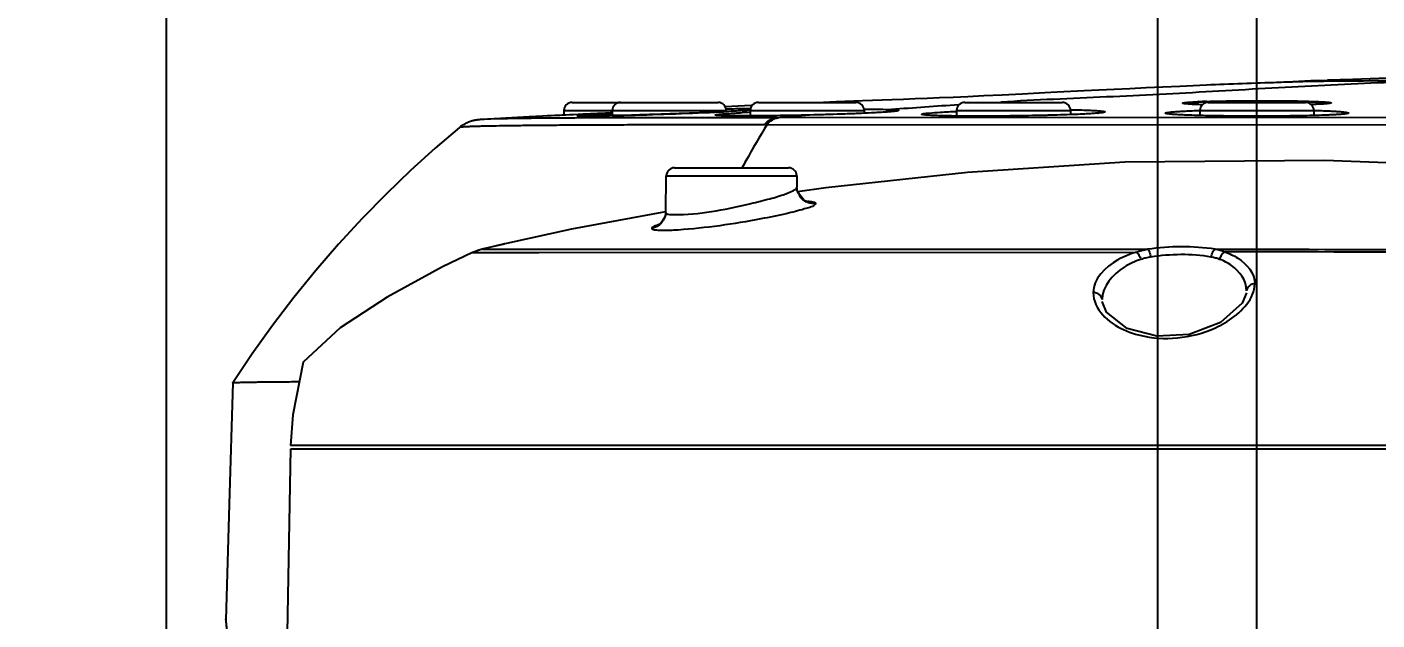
# Model space of a CAD drawing. Header units: millimetres. Extents: x 4086 to 8300, y 123 to 1549.
# Drawn here: x 6961.65 to 6982.08, y 503.89 to 512.85 of the extents above; entities that cross this region are included whole.
import ezdxf
from ezdxf import colors
from ezdxf.entities.mleader import LeaderData, LeaderLine
from ezdxf.math import Vec2, Vec3

# ---------------------------------------------------------------- set-up
doc = ezdxf.new("R2010")
doc.units = ezdxf.units.MM
for name, color, linetype in [('外形图', 7, 'Continuous'), ('多重引线', 7, 'Continuous'), ('尺寸标注', 7, 'Continuous')]:
    doc.layers.add(name, color=color, linetype=linetype)
doc.styles.add('思源黑', font='SourceHanSansCN-Normal.ttf')
doc.dimstyles.new('尺寸标注_1_4比例', dxfattribs={"dimtxt": 7, "dimasz": 6, "dimexe": 2, "dimexo": 1.5, "dimgap": 1, "dimtad": 1, "dimdec": 1, "dimlfac": 4, "dimdsep": 46, "dimtxsty": '思源黑', "dimcen": 0.09, "dimadec": 0, "dimazin": 0, "dimtp": 0.01, "dimtm": 0.01, "dimtfac": 1, "dimtdec": 1, "dimtofl": 0, "dimtmove": 0, "dimatfit": 3, "dimfxl": 1, "dimtolj": 1, "dimarcsym": 0})

# ---------------------------------------------------------------- blocks, each defined once
blk = doc.blocks.new('*D954')
at = {"layer": 'Defpoints', "color": 0}
for p in [(6978.764, 525.193), (6963.764, 477.976), (6978.764, 477.976)]:
    blk.add_point(p, dxfattribs=at)
at = {"layer": '尺寸标注', "color": 0, "lineweight": -2}
for p, q in [((6963.764, 479.476), (6963.764, 527.193)), ((6978.764, 479.476), (6978.764, 527.193)), ((6969.764, 525.193), (6972.764, 525.193))]:
    blk.add_line(p, q, dxfattribs=at)
at = {"layer": '尺寸标注', "color": 0}
for points in [[(6969.764, 526.193), (6969.764, 524.193), (6963.764, 525.193)], [(6972.764, 524.193), (6972.764, 526.193), (6978.764, 525.193)]]:
    blk.add_solid(points, dxfattribs=at)
at = {"layer": '尺寸标注', "color": 0, "insert": (6971.264, 529.817), "char_height": 7, "attachment_point": 5, "style": '思源黑'}
blk.add_mtext('\\A1;60', dxfattribs=at)
blk = doc.blocks.new('*D955')
at = {"layer": 'Defpoints', "color": 0}
for p in [(6980.264, 525.193), (6980.264, 500.226), (6978.764, 477.976)]:
    blk.add_point(p, dxfattribs=at)
at = {"layer": '尺寸标注', "color": 0, "lineweight": -2}
for p, q in [((6978.764, 479.476), (6978.764, 527.193)), ((6980.264, 501.726), (6980.264, 527.193)), ((6972.764, 525.193), (6966.764, 525.193)), ((6986.264, 525.193), (6998.548, 525.193))]:
    blk.add_line(p, q, dxfattribs=at)
at = {"layer": '尺寸标注', "color": 0}
for points in [[(6972.764, 524.193), (6972.764, 526.193), (6978.764, 525.193)], [(6986.264, 526.193), (6986.264, 524.193), (6980.264, 525.193)]]:
    blk.add_solid(points, dxfattribs=at)
at = {"layer": '尺寸标注', "color": 0, "insert": (6995.406, 529.817), "char_height": 7, "attachment_point": 5, "style": '思源黑'}
blk.add_mtext('\\A1;6', dxfattribs=at)

msp = doc.modelspace()

# ---------------------------------------------------------------- linework, layer by layer
at = {"layer": '外形图'}
for p, q in [((6979.4991, 511.9737), (6979.0989, 511.9558)), ((6980.6688, 512.0187), (6980.5605, 512.0132)), ((6980.8072, 512.0256), (6980.6688, 512.0187)), ((6981.0801, 512.0382), (6980.8072, 512.0256)), ((6980.9363, 512.0258), (6980.9357, 512.0258)), ((6980.9364, 512.0257), (6980.9357, 512.0257)), ((6981.2014, 512.0433), (6981.0801, 512.0382)), ((6981.2727, 512.0375), (6981.1451, 512.033)), ((6981.2014, 512.0433), (6981.3315, 512.0483)), ((6981.3762, 512.0413), (6981.2727, 512.0375)), ((6981.4561, 512.0445), (6981.3762, 512.0413)), ((6981.5184, 512.0471), (6981.4561, 512.0445)), ((6981.5678, 512.0494), (6981.5184, 512.0471)), ((6981.5929, 512.0507), (6981.5678, 512.0494)), ((6981.6095, 512.0517), (6981.5929, 512.0507)), ((6981.62, 512.0523), (6981.6095, 512.0517)), ((6981.6263, 512.0527), (6981.62, 512.0523)), ((6981.6314, 512.0531), (6981.6263, 512.0527)), ((6981.634, 512.0533), (6981.6314, 512.0531)), ((6981.6361, 512.0535), (6981.634, 512.0533)), ((6981.6376, 512.0536), (6981.6361, 512.0535)), ((6981.6386, 512.0537), (6981.6376, 512.0536)), ((6974.917, 511.7589), (6974.7421, 511.7523)), ((6975.0919, 511.7657), (6974.917, 511.7589)), ((6975.2717, 511.7728), (6975.0919, 511.7657)), ((6975.4611, 511.7807), (6975.2717, 511.7728)), ((6975.6648, 511.7896), (6975.4611, 511.7807)), ((6975.8875, 511.7996), (6975.6648, 511.7896)), ((6976.1334, 511.8111), (6975.8875, 511.7996)), ((6976.4069, 511.8244), (6976.1334, 511.8111)), ((6976.7114, 511.8395), (6976.4069, 511.8244)), ((6977.0524, 511.8566), (6976.7114, 511.8395)), ((6977.2395, 511.866), (6977.0524, 511.8566)), ((6969.7765, 511.5888), (6969.7765, 511.5206)), ((6969.7765, 511.5888), (6972.2342, 511.5888)), ((6969.9015, 511.7138), (6972.1092, 511.7138)), ((6970.5092, 511.5888), (6970.5092, 511.5134)), ((6971.6725, 511.5504), (6971.5192, 511.5447)), ((6971.828, 511.5566), (6971.6725, 511.5504)), ((6971.9591, 511.5621), (6971.828, 511.5566)), ((6971.8976, 511.5595), (6971.8965, 511.5594)), ((6972.0527, 511.5662), (6971.9591, 511.5621)), ((6972.1377, 511.5702), (6972.0527, 511.5662)), ((6972.2148, 511.5739), (6972.1377, 511.5702)), ((6972.3063, 511.5786), (6972.2148, 511.5739)), ((6972.2342, 511.5888), (6972.2342, 511.5749)), ((6972.3861, 511.5829), (6972.3063, 511.5786)), ((6972.4554, 511.5869), (6972.3861, 511.5829)), ((6972.5151, 511.5906), (6972.4554, 511.5869)), ((6972.566, 511.5941), (6972.5151, 511.5906)), ((6972.596, 511.5963), (6972.566, 511.5941)), ((6972.5956, 511.5888), (6972.5956, 511.5083)), ((6972.5956, 511.5888), (6974.3206, 511.5888)), ((6972.7206, 511.7138), (6974.1956, 511.7138)), ((6973.8957, 511.7212), (6973.7032, 511.7138)), ((6974.2939, 511.7359), (6973.8957, 511.7212)), ((6974.7421, 511.7523), (6974.2939, 511.7359)), ((6974.3206, 511.5888), (6974.3206, 511.549)), ((6974.4501, 511.5552), (6974.3206, 511.549)), ((6974.435, 511.5543), (6974.4313, 511.5541)), ((6974.5117, 511.5585), (6974.4501, 511.5552)), ((6974.5652, 511.5616), (6974.5117, 511.5585)), ((6974.6115, 511.5646), (6974.5652, 511.5616)), ((6974.6515, 511.5673), (6974.6115, 511.5646)), ((6974.6751, 511.5691), (6974.6515, 511.5673)), ((6974.6963, 511.5708), (6974.6751, 511.5691)), ((6974.7154, 511.5724), (6974.6963, 511.5708)), ((6974.7324, 511.574), (6974.7154, 511.5724)), ((6974.7475, 511.5755), (6974.7324, 511.574)), ((6974.7606, 511.5769), (6974.7475, 511.5755)), ((6975.7182, 511.5888), (6977.4432, 511.5888)), ((6975.7182, 511.5888), (6975.7182, 511.5074)), ((6975.8432, 511.7138), (6977.3182, 511.7138)), ((6977.4432, 511.5888), (6977.4432, 511.5284)), ((6977.8646, 511.5521), (6977.8489, 511.5506)), ((6979.2532, 511.6861), (6979.253, 511.6861)), ((6979.389, 511.7263), (6979.2537, 511.69)), ((6979.2537, 511.69), (6979.2537, 511.6861)), ((6979.389, 511.7263), (6980.114, 511.7263)), ((6979.4015, 511.5888), (6981.1265, 511.5888)), ((6979.4015, 511.5888), (6979.4015, 511.5147)), ((6979.5265, 511.7138), (6981.0015, 511.7138)), ((6980.114, 511.7138), (6980.114, 511.7263)), ((6980.414, 511.7263), (6981.139, 511.7263)), ((6980.414, 511.7263), (6980.414, 511.7138)), ((6981.1265, 511.5888), (6981.1265, 511.5151)), ((6981.1266, 511.5934), (6981.127, 511.5934)), ((6981.139, 511.7263), (6981.2736, 511.6902)), ((6981.2747, 511.6903), (6981.2739, 511.6902)), ((6968.5395, 511.455), (6968.5245, 511.4539)), ((6968.5555, 511.456), (6968.5395, 511.455)), ((6968.5718, 511.457), (6968.5555, 511.456)), ((6969.5517, 511.5095), (6969.2504, 511.4938)), ((6969.7129, 511.5175), (6969.5517, 511.5095)), ((6970.0274, 511.506), (6970.0205, 511.5061)), ((6970.0359, 511.5059), (6970.0274, 511.506)), ((6970.046, 511.5058), (6970.0359, 511.5059)), ((6970.0651, 511.5057), (6970.046, 511.5058)), ((6970.0898, 511.5057), (6970.0651, 511.5057)), ((6970.1318, 511.506), (6970.0898, 511.5057)), ((6970.1847, 511.5067), (6970.1318, 511.506)), ((6970.2492, 511.5077), (6970.1847, 511.5067)), ((6970.3262, 511.5092), (6970.2492, 511.5077)), ((6970.4178, 511.5112), (6970.3262, 511.5092)), ((6970.5258, 511.5138), (6970.4178, 511.5112)), ((6970.6518, 511.517), (6970.5258, 511.5138)), ((6970.7987, 511.5211), (6970.6518, 511.517)), ((6970.9258, 511.5249), (6970.7987, 511.5211)), ((6971.0737, 511.5295), (6970.9258, 511.5249)), ((6971.2472, 511.5351), (6971.0737, 511.5295)), ((6971.3773, 511.5396), (6971.2472, 511.5351)), ((6971.5192, 511.5447), (6971.3773, 511.5396)), ((6972.1813, 511.5119), (6972.1648, 511.5125)), ((6972.2004, 511.5113), (6972.1813, 511.5119)), ((6972.2223, 511.5107), (6972.2004, 511.5113)), ((6972.2473, 511.5101), (6972.2223, 511.5107)), ((6972.2907, 511.5093), (6972.2473, 511.5101)), ((6972.3418, 511.5087), (6972.2907, 511.5093)), ((6972.4015, 511.5083), (6972.3418, 511.5087)), ((6972.4713, 511.5081), (6972.4015, 511.5083)), ((6972.5528, 511.5082), (6972.4713, 511.5081)), ((6972.6477, 511.5086), (6972.5528, 511.5082)), ((6972.7192, 511.5091), (6972.6477, 511.5086)), ((6972.7977, 511.5098), (6972.7192, 511.5091)), ((6972.8834, 511.5108), (6972.7977, 511.5098)), ((6972.847, 511.3757), (6972.8146, 511.3757)), ((6990.5019, 511.3666), (6972.847, 511.3757)), ((6972.9765, 511.512), (6972.8834, 511.5108)), ((6973.0772, 511.5135), (6972.9765, 511.512)), ((6973.557, 511.5234), (6972.994, 511.4826)), ((6973.0256, 511.4826), (6972.994, 511.4826)), ((6985.8095, 511.4828), (6973.0256, 511.4826)), ((6973.1859, 511.5154), (6973.0772, 511.5135)), ((6973.3028, 511.5177), (6973.1859, 511.5154)), ((6973.4283, 511.5204), (6973.3028, 511.5177)), ((6973.5567, 511.5234), (6973.4283, 511.5204)), ((6973.7032, 511.5273), (6973.5567, 511.5234)), ((6973.557, 511.5234), (6973.5567, 511.5234)), ((6975.3352, 511.5175), (6975.3144, 511.5186)), ((6975.3591, 511.5163), (6975.3352, 511.5175)), ((6975.3865, 511.5151), (6975.3591, 511.5163)), ((6975.4177, 511.5139), (6975.3865, 511.5151)), ((6975.4531, 511.5127), (6975.4177, 511.5139)), ((6975.493, 511.5116), (6975.4531, 511.5127)), ((6975.5378, 511.5105), (6975.493, 511.5116)), ((6975.5878, 511.5094), (6975.5378, 511.5105)), ((6975.6435, 511.5085), (6975.5878, 511.5094)), ((6975.7053, 511.5076), (6975.6435, 511.5085)), ((6975.7733, 511.5068), (6975.7053, 511.5076)), ((6975.8476, 511.5062), (6975.7733, 511.5068)), ((6975.9289, 511.5058), (6975.8476, 511.5062)), ((6976.0175, 511.5056), (6975.9289, 511.5058)), ((6976.1142, 511.5056), (6976.0175, 511.5056)), ((6976.2219, 511.5059), (6976.1142, 511.5056)), ((6976.3443, 511.5065), (6976.2219, 511.5059)), ((6976.482, 511.5077), (6976.3443, 511.5065)), ((6979.0541, 511.5282), (6979.0287, 511.5298)), ((6979.0826, 511.5266), (6979.0541, 511.5282)), ((6979.1142, 511.5249), (6979.0826, 511.5266)), ((6979.1492, 511.5232), (6979.1142, 511.5249)), ((6979.1877, 511.5216), (6979.1492, 511.5232)), ((6979.2301, 511.5199), (6979.1877, 511.5216)), ((6979.2768, 511.5183), (6979.2301, 511.5199)), ((6979.3283, 511.5167), (6979.2768, 511.5183)), ((6979.4015, 511.5147), (6979.3283, 511.5167)), ((6979.4856, 511.5126), (6979.4015, 511.5147)), ((6979.5625, 511.5111), (6979.4856, 511.5126)), ((6979.6483, 511.5096), (6979.5625, 511.5111)), ((6979.7435, 511.5082), (6979.6483, 511.5096)), ((6979.849, 511.507), (6979.7435, 511.5082)), ((6979.965, 511.5061), (6979.849, 511.507)), ((6980.0964, 511.5054), (6979.965, 511.5061)), ((6980.5648, 511.5062), (6980.4494, 511.5055)), ((6980.669, 511.5071), (6980.5648, 511.5062)), ((6980.7635, 511.5082), (6980.669, 511.5071)), ((6980.8499, 511.5094), (6980.7635, 511.5082)), ((6980.9291, 511.5107), (6980.8499, 511.5094)), ((6981.0011, 511.5121), (6980.9291, 511.5107)), ((6981.0663, 511.5136), (6981.0011, 511.5121)), ((6981.1251, 511.515), (6981.0663, 511.5136)), ((6981.178, 511.5165), (6981.1251, 511.515)), ((6981.248, 511.5187), (6981.178, 511.5165)), ((6981.309, 511.5209), (6981.248, 511.5187)), ((6981.3622, 511.5231), (6981.309, 511.5209)), ((6981.409, 511.5254), (6981.3622, 511.5231)), ((6981.4369, 511.5268), (6981.409, 511.5254)), ((6981.4624, 511.5283), (6981.4369, 511.5268)), ((6981.4856, 511.5298), (6981.4624, 511.5283)), ((6981.5066, 511.5312), (6981.4856, 511.5298)), ((6981.5254, 511.5326), (6981.5066, 511.5312)), ((6981.5422, 511.534), (6981.5254, 511.5326)), ((6971.3167, 510.0495), (6971.3263, 510.6034)), ((6971.3263, 510.6034), (6973.3001, 510.6034)), ((6971.4513, 510.7263), (6973.1751, 510.7263)), ((6973.3001, 510.6034), (6973.3031, 510.4286)), ((6973.3138, 510.362), (6973.3031, 510.4282)), ((6973.7384, 510.4233), (6973.313, 510.3609)), ((6968.8717, 509.5726), (6968.5371, 509.4941)), ((6968.8757, 509.5735), (6968.5463, 509.4945)), ((6968.907, 509.5807), (6968.8757, 509.5735)), ((6968.5372, 509.4941), (6968.3926, 509.4436)), ((6968.3926, 509.4436), (6968.4022, 509.444)), ((6968.4022, 509.444), (6968.6736, 509.4455)), ((6968.545, 509.4941), (6968.5372, 509.4941)), ((6968.5463, 509.4944), (6968.7921, 509.494)), ((6968.7921, 509.494), (6968.8524, 509.494)), ((6968.8312, 509.4458), (6968.8588, 509.4458)), ((6968.8524, 509.494), (6968.8769, 509.494)), ((6968.8588, 509.4458), (6969.3993, 509.4462)), ((6968.8769, 509.494), (6969.4676, 509.4941)), ((6969.3993, 509.4462), (6978.4413, 509.4512)), ((6969.4676, 509.4941), (6971.1729, 509.4941)), ((6971.1729, 509.4941), (6978.6094, 509.4937)), ((6980.1056, 508.8355), (6980.0414, 508.678)), ((6980.0414, 508.678), (6979.7129, 508.3842)), ((6978.7483, 508.1777), (6978.3013, 508.2943)), ((6979.7129, 508.3842), (6979.2382, 508.2062)), ((6979.2382, 508.2062), (6978.7483, 508.1777)), ((6965.6405, 506.4763), (6965.5802, 503.2208)), ((6997.5523, 506.5284), (6965.6409, 506.5285)), ((6965.6467, 506.4763), (6996.067, 506.4763))]:
    msp.add_line(p, q, dxfattribs=at)
for points in [[(6981.1451, 512.033), (6980.9587, 512.0265), (6980.9357, 512.0258)], [(6982.233, 512.0783), (6981.979, 512.0704), (6981.7176, 512.0619), (6981.3315, 512.0483)], [(6981.6389, 512.0537), (6981.6388, 512.0537), (6981.6386, 512.0537)], [(6979.0989, 511.9558), (6978.8416, 511.944), (6978.5888, 511.9322), (6978.3419, 511.9205), (6978.1022, 511.9089), (6977.871, 511.8976), (6977.6495, 511.8866), (6977.2395, 511.866)], [(6970.5092, 511.5549), (6970.4835, 511.5537), (6970.4065, 511.5501), (6970.2547, 511.5431)], [(6972.6236, 511.6673), (6972.5104, 511.6619), (6972.3181, 511.6525), (6972.2193, 511.6476)], [(6974.802, 511.5827), (6974.802, 511.5827), (6974.8017, 511.5827), (6974.8009, 511.5825), (6974.7995, 511.5822), (6974.7977, 511.5819), (6974.7954, 511.5815), (6974.7926, 511.581), (6974.7894, 511.5805), (6974.7857, 511.58), (6974.7816, 511.5794), (6974.777, 511.5788), (6974.772, 511.5782), (6974.7666, 511.5776), (6974.7606, 511.5769)], [(6977.8489, 511.5506), (6977.8219, 511.5483), (6977.7882, 511.5457), (6977.7502, 511.5431), (6977.7079, 511.5405), (6977.6616, 511.538), (6977.6115, 511.5355), (6977.5579, 511.533), (6977.5009, 511.5306)], [(6977.9218, 511.5597), (6977.9219, 511.5597), (6977.9215, 511.5596), (6977.9206, 511.5594), (6977.9193, 511.5591), (6977.9174, 511.5588), (6977.9152, 511.5584), (6977.9124, 511.5579), (6977.9092, 511.5574), (6977.9055, 511.5569), (6977.9013, 511.5563), (6977.8966, 511.5557), (6977.8914, 511.555), (6977.8856, 511.5543), (6977.8792, 511.5536), (6977.8722, 511.5529), (6977.8646, 511.5521)], [(6968.5245, 511.4539), (6968.5173, 511.4533), (6968.5102, 511.4527), (6968.5031, 511.4521), (6968.4961, 511.4514), (6968.489, 511.4507), (6968.4818, 511.4499), (6968.4744, 511.4491), (6968.4669, 511.4481), (6968.459, 511.447), (6968.4508, 511.4458), (6968.4422, 511.4444), (6968.433, 511.4428), (6968.4232, 511.4409), (6968.4128, 511.4387), (6968.4016, 511.4361), (6968.3894, 511.433), (6968.376, 511.4292), (6968.3614, 511.4247), (6968.3458, 511.4193), (6968.3293, 511.413), (6968.3121, 511.4057), (6968.2944, 511.3974), (6968.2758, 511.3878), (6968.2561, 511.3765), (6968.2352, 511.3632), (6968.2128, 511.3472), (6968.1955, 511.3335)], [(6969.2504, 511.4938), (6968.896, 511.4748), (6968.5718, 511.457)], [(6970.2547, 511.5431), (6970.1804, 511.5396), (6969.7129, 511.5175)], [(6970.0205, 511.5061), (6970.015, 511.5063), (6970.0128, 511.5064), (6970.0109, 511.5065), (6970.0093, 511.5065), (6970.008, 511.5066), (6970.007, 511.5067), (6970.0063, 511.5067), (6970.0062, 511.5067)], [(6972.1648, 511.5125), (6972.1506, 511.5132), (6972.1443, 511.5135), (6972.1384, 511.5138), (6972.1331, 511.5142), (6972.1283, 511.5145), (6972.1239, 511.5148), (6972.1199, 511.5151), (6972.1164, 511.5154), (6972.1134, 511.5157), (6972.1108, 511.516), (6972.1087, 511.5162), (6972.1072, 511.5164), (6972.1062, 511.5165), (6972.106, 511.5166)], [(6974.3206, 511.549), (6974.2619, 511.5464), (6974.1987, 511.5438), (6974.1332, 511.5412), (6974.0655, 511.5387), (6973.9959, 511.5363), (6973.9246, 511.5339), (6973.8519, 511.5316), (6973.7781, 511.5294), (6973.7032, 511.5273)], [(6975.3144, 511.5186), (6975.2965, 511.5198), (6975.2885, 511.5204), (6975.2812, 511.5209), (6975.2745, 511.5214), (6975.2683, 511.522), (6975.2627, 511.5225), (6975.2576, 511.523), (6975.2531, 511.5235), (6975.2491, 511.5239), (6975.2455, 511.5243), (6975.2425, 511.5247), (6975.24, 511.5251), (6975.238, 511.5254), (6975.2365, 511.5256), (6975.2356, 511.5258), (6975.2355, 511.5258)], [(6977.5009, 511.5306), (6977.4407, 511.5283), (6977.3775, 511.5261), (6977.3116, 511.5239), (6977.2432, 511.5218), (6977.1724, 511.5199), (6977.0996, 511.518), (6977.0251, 511.5163), (6976.9492, 511.5147), (6976.8722, 511.5132), (6976.7937, 511.5118), (6976.7138, 511.5105), (6976.6341, 511.5094), (6976.5564, 511.5085), (6976.482, 511.5077)], [(6979.0287, 511.5298), (6979.0063, 511.5315), (6978.9962, 511.5322), (6978.9868, 511.533), (6978.9781, 511.5338), (6978.9701, 511.5345), (6978.9628, 511.5352), (6978.9561, 511.5359), (6978.95, 511.5366), (6978.9446, 511.5372), (6978.9398, 511.5379), (6978.9355, 511.5384), (6978.9319, 511.539), (6978.9288, 511.5394), (6978.9263, 511.5399), (6978.9244, 511.5402), (6978.9231, 511.5405), (6978.9224, 511.5406), (6978.9224, 511.5406)], [(6980.4494, 511.5055), (6980.3205, 511.5051), (6980.2483, 511.5051), (6980.1715, 511.5052), (6980.0964, 511.5054)], [(6981.605, 511.5417), (6981.605, 511.5417), (6981.6049, 511.5417), (6981.6043, 511.5415), (6981.6031, 511.5413), (6981.6013, 511.541), (6981.5991, 511.5406), (6981.5964, 511.5401), (6981.5932, 511.5396), (6981.5895, 511.5391), (6981.5853, 511.5386), (6981.5806, 511.538), (6981.5755, 511.5374), (6981.5698, 511.5367), (6981.5637, 511.5361), (6981.557, 511.5354), (6981.5499, 511.5347), (6981.5422, 511.534)], [(6968.1955, 511.3335), (6967.8307, 511.023), (6967.455, 510.6832), (6967.0849, 510.3275), (6966.7219, 509.9566), (6966.3673, 509.5715), (6966.0224, 509.1733), (6965.6884, 508.7631), (6965.3662, 508.3419), (6965.0569, 507.9109), (6964.7643, 507.4759)], [(6983.0381, 510.7692), (6981.286, 510.8373), (6978.2661, 510.8095), (6975.8864, 510.6558), (6973.7384, 510.4233)], [(6973.4274, 510.2139), (6973.4624, 510.2108), (6973.4148, 510.2313), (6973.3138, 510.362)], [(6971.315, 510.0583), (6969.8924, 509.7952), (6968.907, 509.5807)], [(6971.3167, 510.0492), (6971.305, 509.98), (6971.2359, 509.8774), (6971.2258, 509.8694)], [(6968.3926, 509.4436), (6967.9396, 509.2264), (6967.0998, 508.7708), (6966.391, 508.3044), (6965.8284, 507.7864), (6965.6746, 506.9932), (6965.641, 506.5285)], [(6978.3013, 508.2943), (6977.9878, 508.5451), (6977.9243, 508.7061)], [(6964.7643, 507.4758), (6964.711, 505.6388), (6964.6593, 503.89)]]:
    msp.add_lwpolyline(points, dxfattribs=at)
for centre, radius, start, end in [((6981.6321, 511.2886), 0.7677, 89.44765, 89.82748), ((6981.5797, 512.8211), 0.7699, 274.11583, 274.44609), ((6969.9015, 511.5888), 0.125, 90, 180), ((6968.2908, 599.1862), 87.701, 271.449205, 272.356314), ((6970.6342, 511.5888), 0.125, 90, 180), ((6970.1955, 552.5597), 41.0355, 272.37718, 272.84769), ((6972.1092, 511.5888), 0.125, 0, 90), ((6973.7163, 488.4272), 23.1644, 92.77321, 93.07187), ((6972.7206, 511.5888), 0.125, 90, 180), ((6974.1956, 511.5888), 0.125, 0, 90), ((6975.8432, 511.5888), 0.125, 90, 180), ((6977.3182, 511.5888), 0.125, 0, 90), ((6977.6363, 513.9882), 2.4474, 274.99563, 275.22759), ((6979.5265, 511.5888), 0.125, 90, 180), ((6979.882, 499.3296), 12.4046, 91.73683, 92.04953), ((6980.2787, 508.1173), 3.6093, 92.61425, 94.82153), ((6980.2494, 508.1173), 3.6093, 85.17805, 87.38574), ((6981.0015, 511.5888), 0.125, 0, 90), ((6970.0718, 510.91), 0.6067, 96.29001, 96.51138), ((6970.0303, 512.2464), 0.7406, 268.1083, 268.40703), ((6972.1569, 512.1373), 0.6239, 265.13471, 265.29712), ((6983.339, 504.937), 12.3101, 148.46391, 151.40534), ((6975.3025, 512.1244), 0.6038, 263.33858, 263.58736), ((6984.1721, 504.4785), 13.261, 151.38842, 151.88633), ((6971.4513, 510.6013), 0.125, 90, 179), ((6973.1751, 510.6013), 0.125, 1, 90), ((6973.5727, 510.4424), 0.2704, 203.30228, 213.47288), ((6973.4259, 509.2668), 0.9508, 86.18896, 87.73031), ((6968.7193, 508.7682), 0.7465, 112.02441, 115.14039), ((6968.7215, 508.7628), 0.7523, 106.55189, 112.02584), ((6968.7198, 508.7687), 0.7462, 103.54225, 106.55282)]:
    msp.add_arc(centre, radius, start, end, dxfattribs=at)
for points, knots in [([(6982.7897, 512.0349), (6982.2562, 512.015), (6981.4561, 511.9802), (6980.3897, 511.9232), (6979.5898, 511.8769), (6978.7896, 511.8324), (6977.9889, 511.7943), (6977.1879, 511.7609), (6976.6541, 511.7338), (6976.3874, 511.718)], [0, 0, 0, 0, 0.2498355, 0.374795, 0.4997827, 0.6248053, 0.7498683, 0.8749523, 1, 1, 1, 1]), ([(6980.9357, 512.0257), (6980.8187, 512.0218), (6980.3398, 512.0059), (6979.8608, 511.9895), (6979.4991, 511.9737)], [0, 0, 0, 0, 0.2443472, 1, 1, 1, 1]), ([(6982.7897, 512.0349), (6982.6275, 512.0362), (6982.0097, 512.0392), (6981.3919, 512.0352), (6980.9364, 512.0257)], [0, 0, 0, 0, 0.2624597, 1, 1, 1, 1]), ([(6981.1321, 512.0325), (6981.1165, 512.032), (6981.0512, 512.0297), (6980.986, 512.0275), (6980.9364, 512.0259)], [0, 0, 0, 0, 0.2391688, 1, 1, 1, 1]), ([(6981.635, 512.0532), (6981.6134, 512.0516), (6981.5558, 512.0487), (6981.3882, 512.0414), (6981.2422, 512.0363), (6981.1321, 512.0325)], [0, 0, 0, 0, 0.128854, 0.3436495, 1, 1, 1, 1]), ([(6981.3315, 512.0483), (6981.3964, 512.0507), (6981.4973, 512.0538), (6981.5983, 512.0564), (6981.6344, 512.0563)], [0, 0, 0, 0, 0.642902, 1, 1, 1, 1]), ([(6981.6545, 512.0554), (6981.6545, 512.0551), (6981.6526, 512.055), (6981.6504, 512.0544), (6981.6453, 512.0541), (6981.6416, 512.0537), (6981.6394, 512.0535)], [0, 0, 0, 0, 0.065554, 0.2531308, 0.5646265, 1, 1, 1, 1]), ([(6981.6395, 512.0563), (6981.6416, 512.0562), (6981.6453, 512.0561), (6981.6503, 512.0561), (6981.6526, 512.0557), (6981.6545, 512.0557), (6981.6545, 512.0554)], [0, 0, 0, 0, 0.433214, 0.7442125, 0.9326986, 1, 1, 1, 1]), ([(6970.5091, 511.5549), (6970.3118, 511.5457), (6969.9653, 511.5297), (6969.6189, 511.5131), (6969.4698, 511.5053)], [0, 0, 0, 0, 0.5696705, 1, 1, 1, 1]), ([(6972.104, 511.5156), (6972.0984, 511.5161), (6972.0908, 511.5168), (6972.0816, 511.5182), (6972.0767, 511.5191), (6972.0732, 511.5201), (6972.0709, 511.5209), (6972.0696, 511.5223), (6972.0707, 511.5239), (6972.0728, 511.5248), (6972.0762, 511.526), (6972.0809, 511.5271), (6972.0899, 511.5289), (6972.1045, 511.5312), (6972.126, 511.5338), (6972.1528, 511.5366), (6972.1987, 511.5407), (6972.3066, 511.5489), (6972.4039, 511.5545), (6972.4749, 511.5583)], [0, 0, 0, 0, 0.037534, 0.0517629, 0.0629787, 0.0712198, 0.076598, 0.0795892, 0.0824363, 0.0875835, 0.0955846, 0.1065578, 0.1205374, 0.1575437, 0.2065673, 0.2674285, 0.339898, 0.518549, 1, 1, 1, 1]), ([(6972.2316, 511.6155), (6972.2682, 511.6164), (6972.3911, 511.6194), (6972.5141, 511.6216), (6972.6006, 511.6217)], [0, 0, 0, 0, 0.2972171, 1, 1, 1, 1]), ([(6972.5964, 511.5962), (6972.5721, 511.5944), (6972.4515, 511.5861), (6972.3307, 511.5796), (6972.2342, 511.5748)], [0, 0, 0, 0, 0.2013948, 1, 1, 1, 1]), ([(6974.4313, 511.5541), (6974.2975, 511.5474), (6974.0061, 511.5358), (6973.7146, 511.5273), (6973.557, 511.5234)], [0, 0, 0, 0, 0.4593788, 1, 1, 1, 1]), ([(6974.3186, 511.6113), (6974.3988, 511.6115), (6974.5365, 511.6111), (6974.6741, 511.6082), (6974.7316, 511.6055)], [0, 0, 0, 0, 0.5822882, 1, 1, 1, 1]), ([(6974.8026, 511.5814), (6974.7836, 511.5787), (6974.7374, 511.5738), (6974.6149, 511.5639), (6974.5114, 511.5582), (6974.435, 511.5543)], [0, 0, 0, 0, 0.1560617, 0.3776437, 1, 1, 1, 1]), ([(6974.7316, 511.6055), (6974.7168, 511.605), (6974.6869, 511.5975), (6974.6624, 511.5788), (6974.6523, 511.5675)], [0, 0, 0, 0, 0.4935551, 1, 1, 1, 1]), ([(6974.7316, 511.6055), (6974.7446, 511.6049), (6974.7678, 511.6036), (6974.795, 511.6016), (6974.8126, 511.5997), (6974.8225, 511.5984), (6974.8306, 511.5968), (6974.8361, 511.5956), (6974.8437, 511.5922), (6974.8366, 511.5881), (6974.8312, 511.5868), (6974.8194, 511.5839), (6974.8098, 511.5825), (6974.8026, 511.5814)], [0, 0, 0, 0, 0.2565401, 0.4585676, 0.5388186, 0.6050465, 0.6571955, 0.6953835, 0.7323505, 0.767603, 0.8047818, 0.8558472, 1, 1, 1, 1]), ([(6975.2325, 511.5247), (6975.2253, 511.5255), (6975.2158, 511.5267), (6975.2041, 511.5292), (6975.1986, 511.5305), (6975.1915, 511.5343), (6975.1984, 511.5384), (6975.2037, 511.5399), (6975.2114, 511.5418), (6975.2208, 511.5436), (6975.2377, 511.5463), (6975.2639, 511.5495), (6975.2863, 511.5518), (6975.2989, 511.553)], [0, 0, 0, 0, 0.1456933, 0.1975726, 0.2356418, 0.2731187, 0.309985, 0.3476941, 0.399239, 0.4647955, 0.544342, 0.7449258, 1, 1, 1, 1]), ([(6975.2989, 511.553), (6975.3568, 511.5584), (6975.4965, 511.5675), (6975.6363, 511.5743), (6975.7181, 511.5777)], [0, 0, 0, 0, 0.4156371, 1, 1, 1, 1]), ([(6977.4425, 511.6022), (6977.533, 511.6007), (6977.6574, 511.598), (6977.7957, 511.5918), (6977.8552, 511.588), (6977.8902, 511.5852), (6977.9185, 511.5822), (6977.9378, 511.5796), (6977.9497, 511.5772), (6977.9561, 511.5757), (6977.9607, 511.574), (6977.9637, 511.5725), (6977.9654, 511.5704), (6977.9641, 511.5681), (6977.9613, 511.5666), (6977.9569, 511.5649), (6977.9508, 511.5632), (6977.9392, 511.5607), (6977.9296, 511.5591), (6977.9226, 511.5581)], [0, 0, 0, 0, 0.4755527, 0.6545422, 0.7276392, 0.7892753, 0.8391863, 0.8771517, 0.8916208, 0.9030952, 0.9116253, 0.9173555, 0.9208385, 0.9241281, 0.9295049, 0.9376454, 0.9487256, 0.9628062, 1, 1, 1, 1]), ([(6977.8494, 511.5501), (6977.7926, 511.5452), (6977.6572, 511.537), (6977.5218, 511.5312), (6977.4433, 511.5283)], [0, 0, 0, 0, 0.4207143, 1, 1, 1, 1]), ([(6977.9226, 511.5581), (6977.9182, 511.5575), (6977.8971, 511.5547), (6977.876, 511.5525), (6977.8593, 511.551)], [0, 0, 0, 0, 0.2095104, 1, 1, 1, 1]), ([(6978.8783, 511.5509), (6978.8783, 511.552), (6978.8816, 511.5547), (6978.8881, 511.5568), (6978.8992, 511.5596), (6978.9221, 511.5635), (6978.9615, 511.5683), (6979.0209, 511.5734), (6979.0959, 511.5785), (6979.1857, 511.5833), (6979.2891, 511.5878), (6979.3625, 511.5904), (6979.4012, 511.5917)], [0, 0, 0, 0, 0.006612, 0.0200318, 0.0413073, 0.070593, 0.1530805, 0.2667282, 0.4101911, 0.5817123, 0.779138, 1, 1, 1, 1]), ([(6978.9216, 511.539), (6978.9153, 511.5398), (6978.9046, 511.5414), (6978.8907, 511.5444), (6978.8827, 511.5466), (6978.8784, 511.5495), (6978.8783, 511.5509)], [0, 0, 0, 0, 0.4168445, 0.7195776, 0.9100194, 1, 1, 1, 1]), ([(6979.139, 511.7015), (6979.139, 511.7021), (6979.1404, 511.7035), (6979.1456, 511.7056), (6979.1572, 511.7082), (6979.1766, 511.7109), (6979.2036, 511.7137), (6979.2379, 511.7164), (6979.2794, 511.7191), (6979.3278, 511.7217), (6979.3623, 511.7233), (6979.3806, 511.724)], [0, 0, 0, 0, 0.0073207, 0.0208315, 0.0704242, 0.1510717, 0.2625597, 0.404235, 0.5751714, 0.774214, 1, 1, 1, 1]), ([(6979.253, 511.6861), (6979.2365, 511.6872), (6979.2081, 511.6891), (6979.1755, 511.6924), (6979.1565, 511.6951), (6979.1472, 511.6972), (6979.1419, 511.6987), (6979.139, 511.7006), (6979.139, 511.7015)], [0, 0, 0, 0, 0.4270628, 0.7369932, 0.8469471, 0.9266659, 0.9765808, 1, 1, 1, 1]), ([(6979.4389, 511.678), (6979.421, 511.6785), (6979.3591, 511.6807), (6979.2971, 511.6834), (6979.2532, 511.6861)], [0, 0, 0, 0, 0.2893557, 1, 1, 1, 1]), ([(6979.2537, 511.69), (6979.2951, 511.7011), (6979.3786, 511.7194), (6979.4639, 511.7263), (6979.5063, 511.7263)], [0, 0, 0, 0, 0.5035628, 1, 1, 1, 1]), ([(6979.506, 511.7285), (6979.6366, 511.7325), (6979.9178, 511.7377), (6980.3449, 511.7401), (6980.7588, 511.7374), (6981.0221, 511.7321), (6981.1394, 511.7278)], [0, 0, 0, 0, 0.2398594, 0.5164654, 0.7844844, 1, 1, 1, 1]), ([(6979.5063, 511.7263), (6979.5424, 511.7263), (6979.5908, 511.723), (6979.6386, 511.7159), (6979.6505, 511.7138)], [0, 0, 0, 0, 0.7487379, 1, 1, 1, 1]), ([(6980.8775, 511.7138), (6980.8895, 511.7159), (6980.9373, 511.723), (6980.9856, 511.7263), (6981.0218, 511.7263)], [0, 0, 0, 0, 0.2512621, 1, 1, 1, 1]), ([(6981.0218, 511.7263), (6981.064, 511.7263), (6981.149, 511.7195), (6981.2322, 511.7013), (6981.2735, 511.6902)], [0, 0, 0, 0, 0.4964566, 1, 1, 1, 1]), ([(6981.2739, 511.6902), (6981.2608, 511.6893), (6981.1981, 511.6856), (6981.1353, 511.683), (6981.0857, 511.6812)], [0, 0, 0, 0, 0.2092489, 1, 1, 1, 1]), ([(6981.127, 511.5934), (6981.1657, 511.5922), (6981.239, 511.5896), (6981.3424, 511.5852), (6981.4321, 511.5804), (6981.5071, 511.5753), (6981.5665, 511.5701), (6981.6058, 511.5653), (6981.6287, 511.5613), (6981.6398, 511.5584), (6981.6464, 511.5562), (6981.6496, 511.5535), (6981.6496, 511.5523)], [0, 0, 0, 0, 0.2207837, 0.4181495, 0.5896177, 0.7330444, 0.8466906, 0.9291924, 0.9584847, 0.9797782, 0.9932661, 1, 1, 1, 1]), ([(6981.1394, 511.7278), (6981.1583, 511.7271), (6981.1939, 511.7257), (6981.2439, 511.7233), (6981.2867, 511.7208), (6981.3223, 511.7181), (6981.3502, 511.7154), (6981.3702, 511.7128), (6981.3822, 511.7102), (6981.3876, 511.7082), (6981.389, 511.7067), (6981.389, 511.7061)], [0, 0, 0, 0, 0.225675, 0.4247241, 0.595736, 0.7375126, 0.849091, 0.9297862, 0.979351, 0.9927995, 1, 1, 1, 1]), ([(6981.389, 511.7061), (6981.389, 511.7052), (6981.3861, 511.7033), (6981.3808, 511.7018), (6981.3715, 511.6997), (6981.3525, 511.6969), (6981.3197, 511.6935), (6981.2913, 511.6914), (6981.2747, 511.6903)], [0, 0, 0, 0, 0.0233613, 0.0732912, 0.1530385, 0.2630194, 0.572976, 1, 1, 1, 1]), ([(6981.6496, 511.5523), (6981.6496, 511.5509), (6981.6452, 511.5479), (6981.6371, 511.5456), (6981.623, 511.5425), (6981.6121, 511.5409), (6981.6057, 511.54)], [0, 0, 0, 0, 0.090491, 0.2807693, 0.5834473, 1, 1, 1, 1]), ([(6972.8145, 511.3756), (6972.4764, 511.3754), (6971.8354, 511.3746), (6971.0572, 511.373), (6970.4904, 511.3711), (6970.1101, 511.3693), (6969.7617, 511.3673), (6969.4464, 511.365), (6969.1653, 511.3623), (6968.9191, 511.3594), (6968.7087, 511.3561), (6968.5559, 511.353), (6968.4519, 511.3503), (6968.3877, 511.3482), (6968.3328, 511.3461), (6968.2872, 511.3439), (6968.2509, 511.3416), (6968.2241, 511.3392), (6968.2074, 511.3372), (6968.199, 511.3352), (6968.1963, 511.3342), (6968.1955, 511.3335)], [0, 0, 0, 0, 0.2195712, 0.4162377, 0.5052513, 0.5876514, 0.6631437, 0.7314629, 0.7923832, 0.8457148, 0.8913114, 0.9290536, 0.9449506, 0.9588511, 0.9707466, 0.9806296, 0.9884942, 0.9943363, 0.9981583, 0.9993196, 1, 1, 1, 1]), ([(6972.994, 511.4826), (6972.4389, 511.4826), (6971.6477, 511.4825), (6970.6511, 511.4806), (6970.0373, 511.4783), (6969.5218, 511.475), (6969.1097, 511.4708), (6968.8046, 511.4654), (6968.6372, 511.4606), (6968.5718, 511.457)], [0, 0, 0, 0, 0.3765463, 0.5367282, 0.676027, 0.7929645, 0.8864099, 0.9555926, 1, 1, 1, 1]), ([(6970.0058, 511.5062), (6970.0025, 511.5064), (6969.9966, 511.5066), (6969.9894, 511.5071), (6969.9848, 511.5076), (6969.9829, 511.5081), (6969.9819, 511.5085), (6969.9823, 511.5093), (6969.9833, 511.5095), (6969.9849, 511.5101), (6969.9884, 511.5108), (6969.9945, 511.5117), (6969.9998, 511.5124), (6970.003, 511.5127)], [0, 0, 0, 0, 0.2218891, 0.383126, 0.4839312, 0.5120718, 0.5265715, 0.536459, 0.5578171, 0.5936955, 0.644606, 0.7919871, 1, 1, 1, 1]), ([(6970.0053, 511.513), (6970.0277, 511.5154), (6970.0863, 511.52), (6970.1941, 511.5271), (6970.3396, 511.5355), (6970.4488, 511.5413), (6970.509, 511.5445)], [0, 0, 0, 0, 0.1335693, 0.3498088, 0.6417641, 1, 1, 1, 1]), ([(6970.5088, 511.5133), (6970.4499, 511.5119), (6970.3428, 511.5094), (6970.1994, 511.5067), (6970.0919, 511.5055), (6970.0327, 511.5055), (6970.0097, 511.5061)], [0, 0, 0, 0, 0.3540021, 0.6442272, 0.861776, 1, 1, 1, 1]), ([(6972.5956, 511.5082), (6972.5389, 511.508), (6972.4354, 511.5079), (6972.296, 511.5088), (6972.1893, 511.5111), (6972.1295, 511.5135), (6972.1057, 511.5155)], [0, 0, 0, 0, 0.3467051, 0.6339964, 0.8538158, 1, 1, 1, 1]), ([(6973.557, 511.5234), (6973.3875, 511.5192), (6973.0671, 511.5126), (6972.7466, 511.5089), (6972.5956, 511.5082)], [0, 0, 0, 0, 0.5289002, 1, 1, 1, 1]), ([(6972.8145, 511.3756), (6972.838, 511.4055), (6972.8904, 511.4562), (6972.9608, 511.4805), (6972.994, 511.4826)], [0, 0, 0, 0, 0.5332324, 1, 1, 1, 1]), ([(6972.847, 511.3757), (6972.8703, 511.4055), (6972.9111, 511.4448), (6972.9762, 511.475), (6973.0093, 511.4815), (6973.0256, 511.4826)], [0, 0, 0, 0, 0.5318267, 0.7712622, 1, 1, 1, 1]), ([(6975.7178, 511.5073), (6975.6627, 511.508), (6975.5616, 511.5096), (6975.4249, 511.5131), (6975.319, 511.5176), (6975.2592, 511.5217), (6975.2351, 511.5244)], [0, 0, 0, 0, 0.3423755, 0.6279316, 0.8490612, 1, 1, 1, 1]), ([(6977.4433, 511.5283), (6977.3082, 511.5233), (6977.0207, 511.5153), (6976.5809, 511.5079), (6976.1409, 511.5048), (6975.8532, 511.5057), (6975.7178, 511.5073)], [0, 0, 0, 0, 0.2350839, 0.4998412, 0.7646838, 1, 1, 1, 1]), ([(6979.4012, 511.5145), (6979.3466, 511.5159), (6979.2465, 511.5189), (6979.111, 511.5244), (6979.0056, 511.5306), (6978.9459, 511.5358), (6978.9216, 511.539)], [0, 0, 0, 0, 0.3407516, 0.6256322, 0.8472681, 1, 1, 1, 1]), ([(6981.1267, 511.5149), (6980.9914, 511.5114), (6980.7039, 511.5066), (6980.2639, 511.5042), (6979.824, 511.5064), (6979.5364, 511.5111), (6979.4012, 511.5145)], [0, 0, 0, 0, 0.2352029, 0.50001, 0.7648086, 1, 1, 1, 1]), ([(6981.6057, 511.54), (6981.5814, 511.5367), (6981.5217, 511.5315), (6981.4164, 511.5251), (6981.281, 511.5194), (6981.1811, 511.5164), (6981.1267, 511.5149)], [0, 0, 0, 0, 0.1532046, 0.3749666, 0.6596779, 1, 1, 1, 1]), ([(6971.4459, 510.0167), (6971.8232, 510.0101), (6972.3016, 510.114), (6972.8405, 510.241), (6973.0788, 510.3079), (6973.2097, 510.3637), (6973.3035, 510.4047), (6973.3031, 510.4286)], [0, 0, 0, 0, 0.5903604, 0.7482589, 0.876544, 0.9625344, 1, 1, 1, 1]), ([(6973.3243, 510.3354), (6973.3178, 510.3506), (6973.3077, 510.3812), (6973.3034, 510.4131), (6973.3031, 510.4286)], [0, 0, 0, 0, 0.5169854, 1, 1, 1, 1]), ([(6973.3982, 510.2376), (6973.3882, 510.2453), (6973.3696, 510.2626), (6973.3541, 510.2827), (6973.3471, 510.2932)], [0, 0, 0, 0, 0.5000312, 1, 1, 1, 1]), ([(6973.4425, 510.2105), (6973.4347, 510.2142), (6973.4194, 510.2225), (6973.4051, 510.2323), (6973.3982, 510.2376)], [0, 0, 0, 0, 0.5000889, 1, 1, 1, 1]), ([(6973.5848, 510.186), (6973.5863, 510.1799), (6973.5329, 510.1238), (6973.4705, 510.1194), (6973.4149, 510.1022)], [0, 0, 0, 0, 0.0975201, 1, 1, 1, 1]), ([(6973.5848, 510.186), (6973.5616, 510.1831), (6973.5123, 510.1851), (6973.4653, 510.1997), (6973.4425, 510.2105)], [0, 0, 0, 0, 0.481437, 1, 1, 1, 1]), ([(6973.4891, 510.2154), (6973.5135, 510.2138), (6973.5411, 510.2141), (6973.5864, 510.1958), (6973.5848, 510.186)], [0, 0, 0, 0, 0.7111738, 1, 1, 1, 1]), ([(6971.3167, 510.0495), (6971.3164, 510.0359), (6971.3761, 510.0162), (6971.4138, 510.0172), (6971.4459, 510.0167)], [0, 0, 0, 0, 0.2963043, 1, 1, 1, 1]), ([(6973.142, 510.0307), (6973.0145, 510.0014), (6972.4732, 509.8941), (6971.9257, 509.8125), (6971.5056, 509.7843)], [0, 0, 0, 0, 0.2370483, 1, 1, 1, 1]), ([(6971.1107, 509.8089), (6971.1058, 509.8212), (6971.1646, 509.8533), (6971.1967, 509.8652), (6971.2273, 509.876)], [0, 0, 0, 0, 0.2906307, 1, 1, 1, 1]), ([(6971.2016, 509.7788), (6971.1781, 509.7805), (6971.1513, 509.7791), (6971.1085, 509.7996), (6971.1107, 509.8089)], [0, 0, 0, 0, 0.7125604, 1, 1, 1, 1]), ([(6971.5056, 509.7843), (6971.4745, 509.7822), (6971.3734, 509.7765), (6971.2716, 509.7736), (6971.2016, 509.7788)], [0, 0, 0, 0, 0.3071515, 1, 1, 1, 1]), ([(6979.633, 509.4936), (6982.1627, 509.493), (6986.1598, 509.4784), (6990.1572, 509.5069), (6991.6247, 509.4941)], [0, 0, 0, 0, 0.6328513, 1, 1, 1, 1]), ([(6968.6736, 509.4455), (6968.6984, 509.4455), (6968.751, 509.4457), (6968.8035, 509.4458), (6968.8312, 509.4458)], [0, 0, 0, 0, 0.4729056, 1, 1, 1, 1]), ([(6978.4413, 509.4513), (6978.3437, 509.4206), (6978.0634, 509.3171), (6977.7827, 509.0446), (6977.7861, 508.8383)], [0, 0, 0, 0, 0.3314773, 1, 1, 1, 1]), ([(6978.507, 509.3402), (6978.4194, 509.3095), (6978.1575, 509.2004), (6977.9196, 508.9298), (6977.9231, 508.7326)], [0, 0, 0, 0, 0.3201885, 1, 1, 1, 1]), ([(6978.4413, 509.4513), (6978.4578, 509.4408), (6978.4835, 509.4031), (6978.5011, 509.3635), (6978.507, 509.3402)], [0, 0, 0, 0, 0.4485113, 1, 1, 1, 1]), ([(6978.6549, 509.3756), (6978.6294, 509.3717), (6978.5795, 509.3624), (6978.5306, 509.3485), (6978.507, 509.3402)], [0, 0, 0, 0, 0.5080246, 1, 1, 1, 1]), ([(6978.6093, 509.4937), (6978.6236, 509.4838), (6978.6401, 509.4404), (6978.6516, 509.4006), (6978.6549, 509.3756)], [0, 0, 0, 0, 0.408546, 1, 1, 1, 1]), ([(6979.5717, 509.3755), (6979.5748, 509.4009), (6979.5892, 509.4433), (6979.6152, 509.4851), (6979.633, 509.4935)], [0, 0, 0, 0, 0.5656392, 1, 1, 1, 1]), ([(6979.6999, 509.3411), (6979.6798, 509.3491), (6979.6374, 509.3626), (6979.594, 509.3717), (6979.5717, 509.3755)], [0, 0, 0, 0, 0.489162, 1, 1, 1, 1]), ([(6979.7755, 509.4521), (6979.7533, 509.4617), (6979.7063, 509.4779), (6979.658, 509.4889), (6979.633, 509.4935)], [0, 0, 0, 0, 0.4880718, 1, 1, 1, 1]), ([(6979.7756, 509.4521), (6979.7561, 509.4425), (6979.725, 509.406), (6979.7053, 509.3644), (6979.6999, 509.3411)], [0, 0, 0, 0, 0.4756156, 1, 1, 1, 1]), ([(6980.1073, 508.8669), (6980.1099, 509.0153), (6979.9545, 509.2261), (6979.7621, 509.3164), (6979.6999, 509.3411)], [0, 0, 0, 0, 0.6891698, 1, 1, 1, 1]), ([(6991.7626, 509.4441), (6990.2853, 509.488), (6986.2884, 509.4349), (6982.2933, 509.4545), (6979.7756, 509.4521)], [0, 0, 0, 0, 0.3698918, 1, 1, 1, 1]), ([(6979.7756, 509.4521), (6979.8451, 509.4274), (6980.0518, 509.3426), (6980.2327, 509.1283), (6980.2322, 508.9743)], [0, 0, 0, 0, 0.3240399, 1, 1, 1, 1]), ([(6979.5646, 508.2765), (6979.6633, 508.3161), (6979.9495, 508.4613), (6980.2301, 508.7506), (6980.2322, 508.9743)], [0, 0, 0, 0, 0.3221419, 1, 1, 1, 1]), ([(6977.7861, 508.8383), (6977.7864, 508.7766), (6977.8665, 508.4655), (6978.1869, 508.2819), (6978.4254, 508.2115)], [0, 0, 0, 0, 0.1986828, 1, 1, 1, 1]), ([(6964.7643, 507.4759), (6964.7646, 507.4763), (6964.7664, 507.4767), (6964.7696, 507.4774), (6964.775, 507.4779), (6964.7823, 507.4785), (6964.7915, 507.4791), (6964.8077, 507.4799), (6964.8328, 507.4809), (6964.8689, 507.4821), (6964.9127, 507.4832), (6964.9643, 507.4842), (6965.0237, 507.4853), (6965.0907, 507.4864), (6965.1955, 507.4878), (6965.3453, 507.4895), (6965.5476, 507.4914), (6965.6924, 507.4924), (6965.7698, 507.493)], [0, 0, 0, 0, 0.0015395, 0.0049332, 0.0102443, 0.0174877, 0.0266694, 0.0377923, 0.0658664, 0.1017087, 0.1453057, 0.196635, 0.2556663, 0.3223634, 0.3966848, 0.5680158, 0.7692625, 1, 1, 1, 1]), ([(6964.7051, 502.3634), (6964.7083, 502.4698), (6964.7121, 502.6783), (6964.7113, 502.9346), (6964.7076, 503.1295), (6964.7036, 503.2643), (6964.6987, 503.3894), (6964.6932, 503.5033), (6964.6873, 503.6048), (6964.6815, 503.6926), (6964.6759, 503.7656), (6964.6715, 503.8169), (6964.6682, 503.8498), (6964.6662, 503.8683), (6964.6646, 503.881), (6964.6635, 503.889), (6964.6627, 503.8934), (6964.6621, 503.8968), (6964.6614, 503.8989), (6964.6612, 503.9005), (6964.6601, 503.9007), (6964.66, 503.8991), (6964.6596, 503.8972), (6964.6594, 503.8939), (6964.6593, 503.8914), (6964.6593, 503.89)], [0, 0, 0, 0, 0.2061403, 0.4033507, 0.4959837, 0.5833172, 0.6643607, 0.7382204, 0.8040729, 0.8610712, 0.9085172, 0.9458572, 0.9605626, 0.9725442, 0.981776, 0.9853567, 0.9882453, 0.9904415, 0.9919472, 0.9927757, 0.9930765, 0.9937755, 0.9951512, 0.9972254, 1, 1, 1, 1])]:
    msp.add_open_spline(points, degree=3, knots=knots, dxfattribs=at)
for points in [[(6975.7495, 511.6769), (6975.4102, 511.6537), (6975.0709, 511.6293), (6974.7316, 511.6055)], [(6971.3167, 510.0495), (6971.3148, 509.9439), (6971.2147, 509.8273), (6971.1107, 509.8088)], [(6973.4149, 510.1022), (6973.3251, 510.0743), (6973.2337, 510.0517), (6973.142, 510.0307)], [(6979.633, 509.4935), (6979.2959, 509.5462), (6978.9473, 509.5408), (6978.6093, 509.4937)], [(6978.4413, 509.4512), (6978.4955, 509.4713), (6978.5523, 509.4844), (6978.6093, 509.4937)], [(6979.5717, 509.3755), (6979.2705, 509.4271), (6978.9569, 509.422), (6978.6549, 509.3756)], [(6980.2322, 508.9743), (6980.1773, 508.9745), (6980.1083, 508.9218), (6980.1073, 508.8669)], [(6977.9231, 508.7326), (6977.922, 508.7902), (6977.8435, 508.8434), (6977.7861, 508.8383)], [(6978.4254, 508.2115), (6978.6059, 508.1581), (6978.7986, 508.1383), (6978.9865, 508.1483)], [(6978.9865, 508.1483), (6979.1836, 508.1589), (6979.3815, 508.2029), (6979.5646, 508.2765)]]:
    msp.add_open_spline(points, degree=3, dxfattribs=at)

# ---------------------------------------------------------------- dimensions: what is measured, and where the dimension line sits
at = {"layer": '尺寸标注'}
for base, p1, p2, picture, middle in [((6978.764, 525.1926), (6963.764, 477.9763), (6978.764, 477.9763), '*D954', (6971.264, 529.8169)), ((6980.264, 525.1926), (6978.764, 477.9763), (6980.264, 500.2263), '*D955', (6995.4061, 529.8169))]:
    dim = msp.add_linear_dim(base=base, p1=p1, p2=p2, dimstyle='尺寸标注_1_4比例', dxfattribs=at)
    dim.commit()
    dim.dimension.update_dxf_attribs({"geometry": picture, "text_midpoint": middle})

# ---------------------------------------------------------------- leaders
at = {"layer": '多重引线'}
ml = msp.add_multileader_mtext('Standard', dxfattribs=at)
ml.set_content('\\pxqc;{\\C256;4}×{\\C256;M5\\A1; \\fSource Han Sans CN Normal|b0|i0|c0|p34;\\C7;depth \\fSource Han Sans CN Normal|b0|i0|c134|p34;\\C256;6}', style='思源黑')
ml.set_leader_properties()
ml.build(insert=Vec2(0, 0))
ml.multileader.update_dxf_attribs({"text_left_attachment_type": 5, "text_right_attachment_type": 5, "dogleg_length": 10, "arrow_head_size": 7.5})
ctx = ml.context
ctx.base_point, ctx.char_height, ctx.arrow_head_size, ctx.landing_gap_size, ctx.plane_origin = Vec3(6867.1804, 527.3764), 7, 7.5, 2.5, Vec3(6971.0105, 386.789)
ctx.left_attachment, ctx.right_attachment, ctx.text_align_type = 5, 5, 1
notes = []
notes.append((ctx, [(1, (1, 1, 0), (6945.1421, 527.3764), (-1, 0), 10, [(1, [(6963.764, 484.9763)], 0, [])])]))
ctx.mtext.insert, ctx.mtext.alignment, ctx.mtext.flow_direction = Vec3(6901.1613, 537.207), 2, 5
for ctx, leaders in notes:
    for number, flags, end, landing, length, lines in leaders:
        leader = LeaderData()
        leader.index, (leader.has_last_leader_line, leader.has_dogleg_vector, leader.attachment_direction) = number, flags
        leader.last_leader_point, leader.dogleg_vector, leader.dogleg_length = Vec3(end), Vec3(landing), length
        for number, points, colour, breaks in lines:
            line = LeaderLine()
            line.index, line.vertices, line.color, line.breaks = number, Vec3.list(points), colors.encode_raw_color(colour), breaks
            leader.lines.append(line)
        ctx.leaders.append(leader)

doc.saveas('drawing.dxf')
